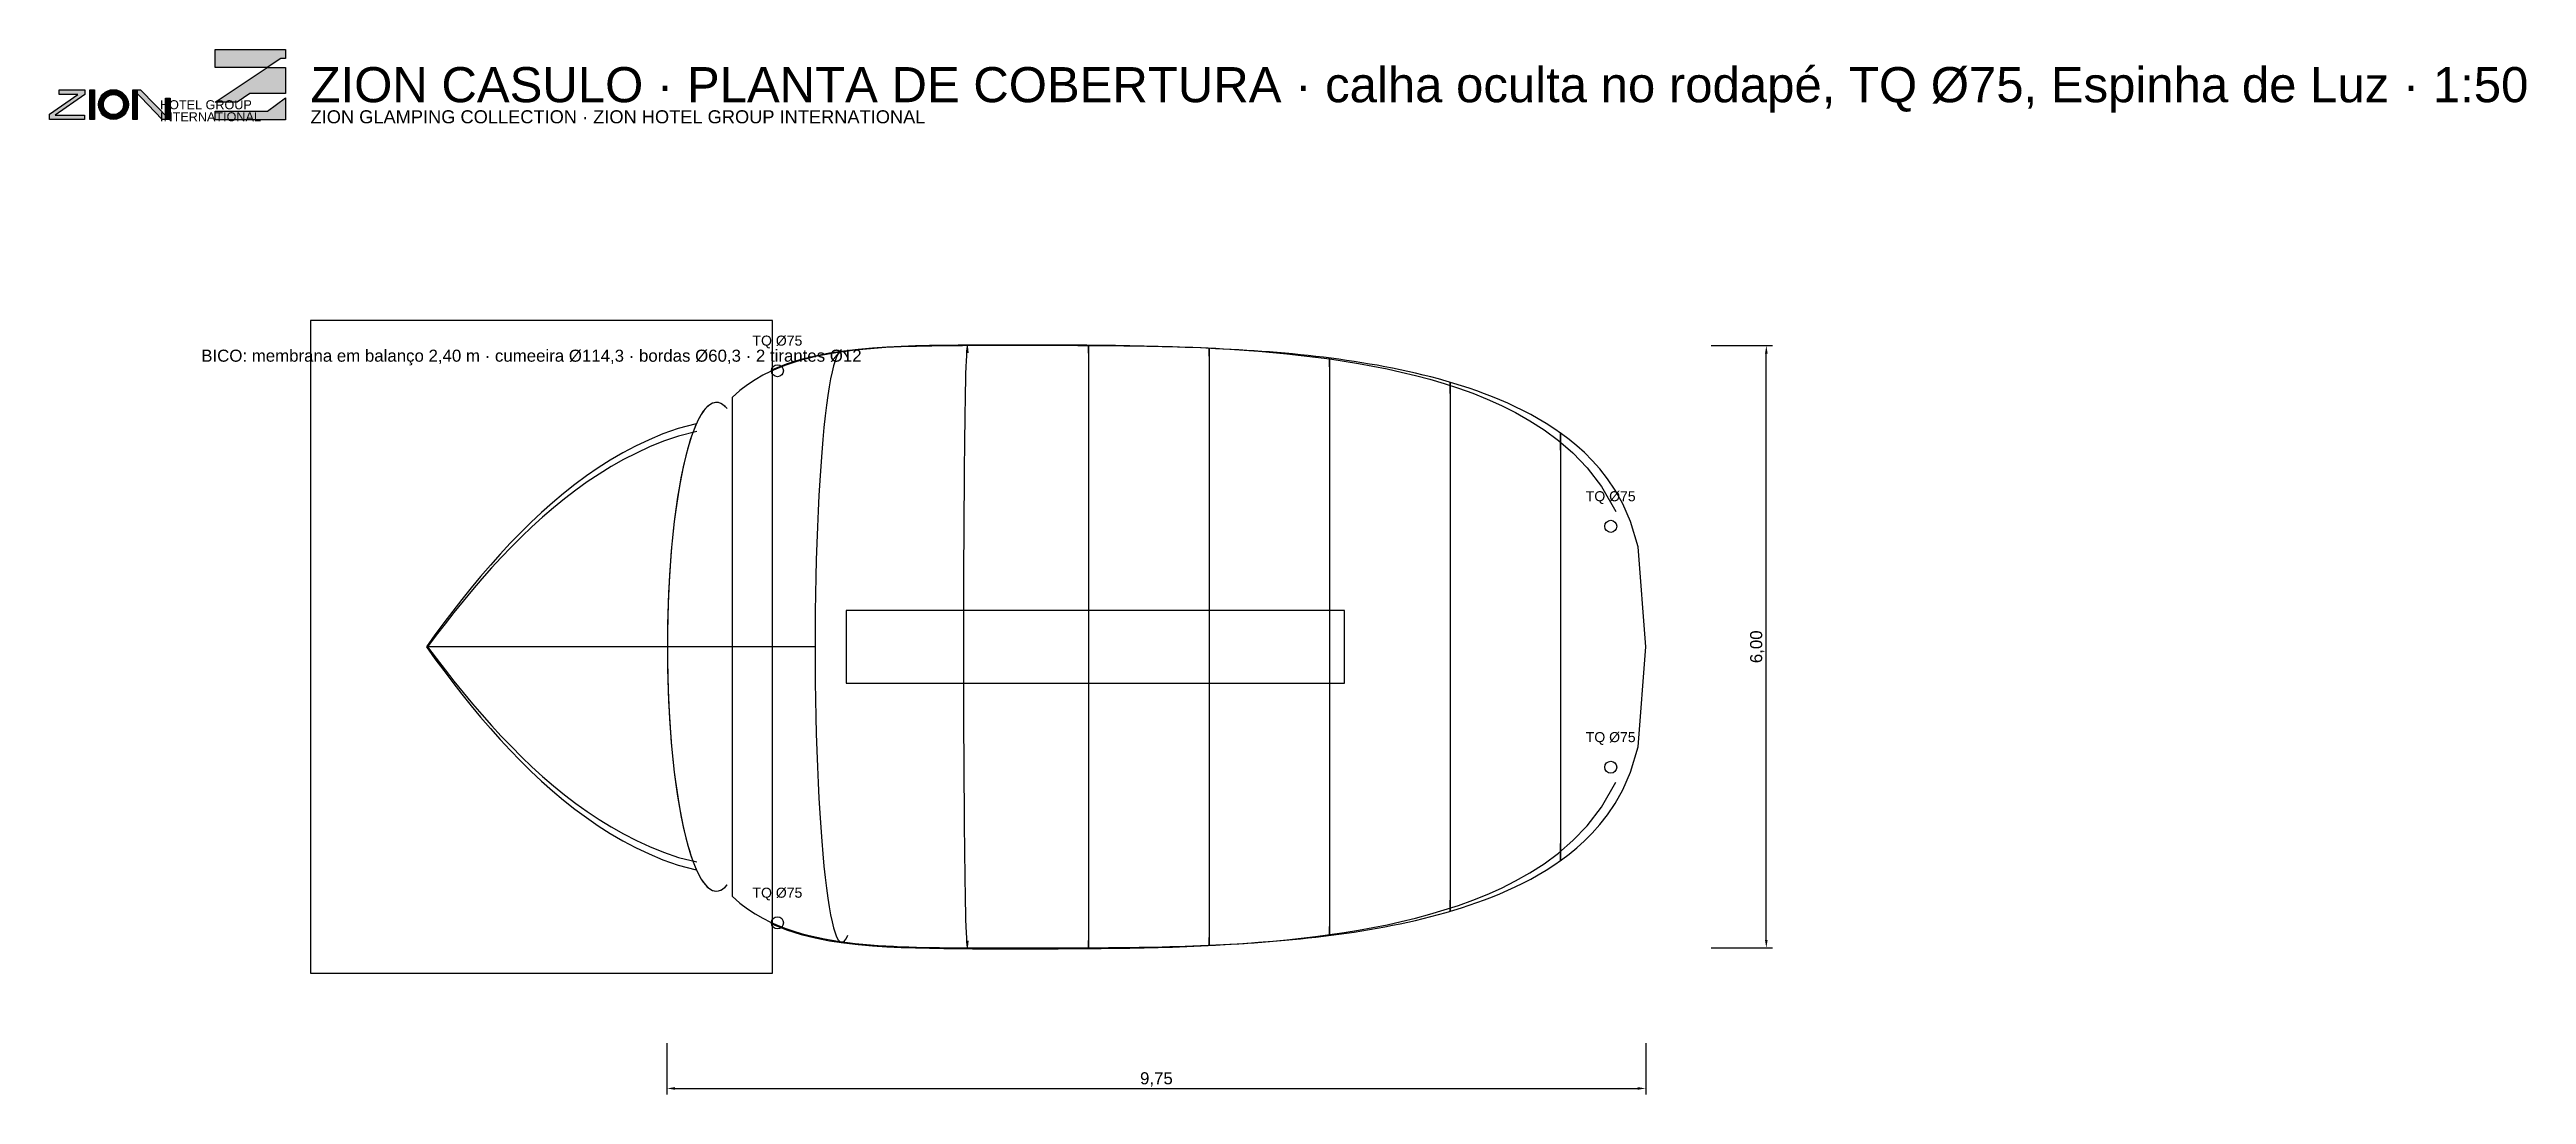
# Model space of a CAD drawing. Header units: metres. Extents: x -6.3 to 18.4, y -4.5 to 6.
import ezdxf
from ezdxf.enums import TextEntityAlignment as Align

# ---------------------------------------------------------------- set-up
doc = ezdxf.new("R2010")
doc.units = ezdxf.units.M
for name, color, linetype in [('COBERTURA', 3, 'CONTINUOUS'), ('COBERTURA_OCULTA', 3, 'CONTINUOUS'), ('COTAS', 2, 'CONTINUOUS'), ('DECK', 32, 'CONTINUOUS'), ('ESQUADRIAS', 4, 'CONTINUOUS'), ('ESTRUTURA', 1, 'CONTINUOUS'), ('TEXTO', 7, 'CONTINUOUS')]:
    doc.layers.add(name, color=color, linetype=linetype)
doc.styles.add('ZION', font='arial.ttf')
doc.dimstyles.new('ZION_M', dxfattribs={"dimtxt": 0.12, "dimasz": 0.08, "dimexe": 0.06, "dimexo": 0.05, "dimgap": 0.03, "dimtad": 1, "dimtxsty": 'ZION', "dimcen": 2.5, "dimclrd": 2, "dimclre": 2, "dimclrt": 2, "dimazin": 3, "dimtfac": 1, "dimtmove": 0, "dimatfit": 3})

msp = doc.modelspace()

# ---------------------------------------------------------------- hatches: boundary and pattern name
at = {"layer": 'TEXTO'}
for points in [[(-4.65, 5.95), (-3.95, 5.95), (-3.95, 5.862), (-3.996, 5.862), (-4.131, 5.771), (-4.65, 5.771)], [(-4.131, 5.771), (-3.95, 5.771), (-3.95, 5.511), (-4.304, 5.511), (-4.432, 5.425), (-4.65, 5.425)], [(-6.203, 5.55), (-5.95, 5.55), (-5.95, 5.503), (-6.244, 5.297), (-5.953, 5.297), (-5.953, 5.253), (-6.3, 5.253), (-6.3, 5.306), (-6.019, 5.503), (-6.203, 5.503)], [(-5.9, 5.55), (-5.853, 5.55), (-5.853, 5.253), (-5.9, 5.253)], [(-5.472, 5.55), (-5.428, 5.55), (-5.428, 5.253), (-5.472, 5.253)], [(-5.459, 5.55), (-5.394, 5.55), (-5.106, 5.253), (-5.178, 5.253)], [(-5.144, 5.466), (-5.097, 5.466), (-5.097, 5.253), (-5.144, 5.253)], [(-4.65, 5.336), (-4.129, 5.336), (-3.95, 5.468), (-3.95, 5.25), (-4.65, 5.25)]]:
    msp.add_hatch(color=7, dxfattribs=at).paths.add_polyline_path(points)
h = msp.add_hatch(color=7, dxfattribs=at)
edge = h.paths.add_edge_path()
edge.add_arc((-5.663, 5.402), 0.148, 0, 360)
edge = h.paths.add_edge_path()
edge.add_arc((-5.663, 5.402), 0.1, 0, 360)

# ---------------------------------------------------------------- linework, layer by layer
at = {"layer": 'COBERTURA'}
msp.add_lwpolyline([(0.5, -2.485), (0.576, -2.553), (0.653, -2.611), (0.729, -2.661), (0.806, -2.705), (0.882, -2.743), (0.959, -2.777), (1.035, -2.807), (1.112, -2.833), (1.188, -2.856), (1.265, -2.876), (1.341, -2.894), (1.418, -2.909), (1.494, -2.923), (1.571, -2.935), (1.647, -2.946), (1.724, -2.955), (1.8, -2.963), (1.876, -2.969), (1.953, -2.975), (2.029, -2.98), (2.106, -2.984), (2.182, -2.988), (2.259, -2.99), (2.335, -2.993), (2.412, -2.995), (2.488, -2.996), (2.565, -2.997), (2.641, -2.998), (2.718, -2.999), (2.794, -2.999), (2.871, -3), (2.947, -3), (3.024, -3), (3.1, -3), (3.176, -3), (3.253, -3), (3.329, -3), (3.406, -3), (3.482, -3), (3.559, -3), (3.635, -3), (3.712, -3), (3.788, -3), (3.865, -3), (3.941, -2.999), (4.018, -2.999), (4.094, -2.999), (4.171, -2.998), (4.247, -2.997), (4.324, -2.997), (4.4, -2.996), (4.476, -2.995), (4.553, -2.994), (4.629, -2.992), (4.706, -2.991), (4.782, -2.989), (4.859, -2.987), (4.935, -2.985), (5.012, -2.982), (5.088, -2.98), (5.165, -2.977), (5.241, -2.974), (5.318, -2.97), (5.394, -2.966), (5.471, -2.962), (5.547, -2.958), (5.624, -2.953), (5.7, -2.948), (5.776, -2.943), (5.853, -2.937), (5.929, -2.931), (6.006, -2.924), (6.082, -2.917), (6.159, -2.909), (6.235, -2.901), (6.312, -2.893), (6.388, -2.884), (6.465, -2.874), (6.541, -2.864), (6.618, -2.853), (6.694, -2.842), (6.771, -2.83), (6.847, -2.817), (6.924, -2.804), (7, -2.79), (7.076, -2.775), (7.153, -2.759), (7.229, -2.743), (7.306, -2.726), (7.382, -2.707), (7.459, -2.688), (7.535, -2.668), (7.612, -2.646), (7.688, -2.624), (7.765, -2.6), (7.841, -2.575), (7.918, -2.549), (7.994, -2.521), (8.071, -2.491), (8.147, -2.46), (8.224, -2.426), (8.3, -2.391), (8.376, -2.354), (8.453, -2.314), (8.529, -2.271), (8.606, -2.225), (8.682, -2.176), (8.759, -2.123), (8.835, -2.065), (8.912, -2.003), (8.988, -1.934), (9.065, -1.857), (9.141, -1.772), (9.218, -1.674), (9.294, -1.561), (9.371, -1.424), (9.447, -1.249), (9.524, -0.996), (9.6, 0), (9.6, 0), (9.524, 0.996), (9.447, 1.249), (9.371, 1.424), (9.294, 1.561), (9.218, 1.674), (9.141, 1.772), (9.065, 1.857), (8.988, 1.934), (8.912, 2.003), (8.835, 2.065), (8.759, 2.123), (8.682, 2.176), (8.606, 2.225), (8.529, 2.271), (8.453, 2.314), (8.376, 2.354), (8.3, 2.391), (8.224, 2.426), (8.147, 2.46), (8.071, 2.491), (7.994, 2.521), (7.918, 2.549), (7.841, 2.575), (7.765, 2.6), (7.688, 2.624), (7.612, 2.646), (7.535, 2.668), (7.459, 2.688), (7.382, 2.707), (7.306, 2.726), (7.229, 2.743), (7.153, 2.759), (7.076, 2.775), (7, 2.79), (6.924, 2.804), (6.847, 2.817), (6.771, 2.83), (6.694, 2.842), (6.618, 2.853), (6.541, 2.864), (6.465, 2.874), (6.388, 2.884), (6.312, 2.893), (6.235, 2.901), (6.159, 2.909), (6.082, 2.917), (6.006, 2.924), (5.929, 2.931), (5.853, 2.937), (5.776, 2.943), (5.7, 2.948), (5.624, 2.953), (5.547, 2.958), (5.471, 2.962), (5.394, 2.966), (5.318, 2.97), (5.241, 2.974), (5.165, 2.977), (5.088, 2.98), (5.012, 2.982), (4.935, 2.985), (4.859, 2.987), (4.782, 2.989), (4.706, 2.991), (4.629, 2.992), (4.553, 2.994), (4.476, 2.995), (4.4, 2.996), (4.324, 2.997), (4.247, 2.997), (4.171, 2.998), (4.094, 2.999), (4.018, 2.999), (3.941, 2.999), (3.865, 3), (3.788, 3), (3.712, 3), (3.635, 3), (3.559, 3), (3.482, 3), (3.406, 3), (3.329, 3), (3.253, 3), (3.176, 3), (3.1, 3), (3.024, 3), (2.947, 3), (2.871, 3), (2.794, 2.999), (2.718, 2.999), (2.641, 2.998), (2.565, 2.997), (2.488, 2.996), (2.412, 2.995), (2.335, 2.993), (2.259, 2.99), (2.182, 2.988), (2.106, 2.984), (2.029, 2.98), (1.953, 2.975), (1.876, 2.969), (1.8, 2.963), (1.724, 2.955), (1.647, 2.946), (1.571, 2.935), (1.494, 2.923), (1.418, 2.909), (1.341, 2.894), (1.265, 2.876), (1.188, 2.856), (1.112, 2.833), (1.035, 2.807), (0.959, 2.777), (0.882, 2.743), (0.806, 2.705), (0.729, 2.661), (0.653, 2.611), (0.576, 2.553), (0.5, 2.485)], close=True, dxfattribs=at)
for points in [[(0.142, 2.222), (-0.04, 2.174), (-0.19, 2.121), (-0.329, 2.063), (-0.462, 2), (-0.59, 1.932), (-0.715, 1.86), (-0.835, 1.783), (-0.953, 1.702), (-1.068, 1.617), (-1.181, 1.527), (-1.291, 1.435), (-1.399, 1.338), (-1.505, 1.239), (-1.609, 1.136), (-1.711, 1.031), (-1.811, 0.923), (-1.909, 0.813), (-2.006, 0.701), (-2.1, 0.587), (-2.193, 0.472), (-2.284, 0.355), (-2.373, 0.237), (-2.461, 0.119), (-2.546, 0), (-2.461, -0.119), (-2.373, -0.237), (-2.284, -0.355), (-2.193, -0.472), (-2.1, -0.587), (-2.006, -0.701), (-1.909, -0.813), (-1.811, -0.923), (-1.711, -1.031), (-1.609, -1.136), (-1.505, -1.239), (-1.399, -1.338), (-1.291, -1.435), (-1.181, -1.527), (-1.068, -1.617), (-0.953, -1.702), (-0.835, -1.783), (-0.715, -1.86), (-0.59, -1.932), (-0.462, -2), (-0.329, -2.063), (-0.19, -2.121), (-0.04, -2.174), (0.142, -2.222)], [(0.45, 2.373), (0.429, 2.395), (0.407, 2.412), (0.385, 2.424), (0.363, 2.432), (0.341, 2.434), (0.32, 2.431), (0.298, 2.424), (0.276, 2.412), (0.254, 2.395), (0.233, 2.373), (0.212, 2.346), (0.191, 2.315), (0.17, 2.279), (0.15, 2.238), (0.13, 2.193), (0.11, 2.143), (0.091, 2.089), (0.073, 2.031), (0.055, 1.969), (0.037, 1.903), (0.021, 1.833), (0.004, 1.759), (-0.011, 1.682), (-0.026, 1.601), (-0.04, 1.517), (-0.053, 1.43), (-0.066, 1.341), (-0.077, 1.248), (-0.088, 1.153), (-0.098, 1.056), (-0.107, 0.956), (-0.115, 0.855), (-0.122, 0.752), (-0.129, 0.647), (-0.134, 0.542), (-0.139, 0.435), (-0.142, 0.327), (-0.144, 0.218), (-0.146, 0.109), (-0.146, 0), (-0.146, -0.109), (-0.144, -0.218), (-0.142, -0.327), (-0.139, -0.435), (-0.134, -0.542), (-0.129, -0.647), (-0.122, -0.752), (-0.115, -0.855), (-0.107, -0.956), (-0.098, -1.056), (-0.088, -1.153), (-0.077, -1.248), (-0.066, -1.341), (-0.053, -1.43), (-0.04, -1.517), (-0.026, -1.601), (-0.011, -1.682), (0.004, -1.759), (0.021, -1.833), (0.037, -1.903), (0.055, -1.969), (0.073, -2.031), (0.091, -2.089), (0.11, -2.143), (0.13, -2.193), (0.15, -2.238), (0.17, -2.279), (0.191, -2.315), (0.212, -2.346), (0.233, -2.373), (0.254, -2.395), (0.276, -2.412), (0.298, -2.424), (0.32, -2.431), (0.341, -2.434), (0.363, -2.432), (0.385, -2.424), (0.407, -2.412), (0.429, -2.395), (0.45, -2.373)]]:
    msp.add_lwpolyline(points, dxfattribs=at)
at = {"layer": 'COBERTURA_OCULTA'}
for points in [[(2.85, 2.928), (2.848, 2.961), (2.845, 2.985), (2.843, 2.997), (2.841, 2.999), (2.839, 2.99), (2.836, 2.971), (2.834, 2.941), (2.832, 2.9), (2.83, 2.849), (2.828, 2.788), (2.825, 2.718), (2.823, 2.637), (2.821, 2.547), (2.82, 2.448), (2.818, 2.34), (2.816, 2.224), (2.814, 2.1), (2.813, 1.969), (2.811, 1.83), (2.81, 1.685), (2.809, 1.535), (2.808, 1.378), (2.807, 1.217), (2.806, 1.051), (2.805, 0.882), (2.804, 0.709), (2.804, 0.534), (2.804, 0.357), (2.803, 0.179), (2.803, 0), (2.803, -0.179), (2.804, -0.357), (2.804, -0.534), (2.804, -0.709), (2.805, -0.882), (2.806, -1.051), (2.807, -1.217), (2.808, -1.378), (2.809, -1.535), (2.81, -1.685), (2.811, -1.83), (2.813, -1.969), (2.814, -2.1), (2.816, -2.224), (2.818, -2.34), (2.82, -2.448), (2.821, -2.547), (2.823, -2.637), (2.825, -2.718), (2.828, -2.788), (2.83, -2.849), (2.832, -2.9), (2.834, -2.941), (2.836, -2.971), (2.839, -2.99), (2.841, -2.999), (2.843, -2.997), (2.845, -2.985), (2.848, -2.961), (2.85, -2.928)], [(4.05, 2.926), (4.05, 2.96), (4.05, 2.984), (4.05, 2.996), (4.05, 2.998), (4.05, 2.99), (4.05, 2.97), (4.05, 2.94), (4.05, 2.9), (4.05, 2.849), (4.05, 2.789), (4.05, 2.718), (4.05, 2.637), (4.05, 2.547), (4.05, 2.448), (4.05, 2.341), (4.05, 2.225), (4.05, 2.101), (4.05, 1.969), (4.05, 1.831), (4.05, 1.686), (4.05, 1.535), (4.05, 1.378), (4.05, 1.217), (4.05, 1.051), (4.05, 0.882), (4.05, 0.709), (4.05, 0.534), (4.05, 0.357), (4.05, 0.179), (4.05, 0), (4.05, -0.179), (4.05, -0.357), (4.05, -0.534), (4.05, -0.709), (4.05, -0.882), (4.05, -1.051), (4.05, -1.217), (4.05, -1.378), (4.05, -1.535), (4.05, -1.686), (4.05, -1.831), (4.05, -1.969), (4.05, -2.101), (4.05, -2.225), (4.05, -2.341), (4.05, -2.448), (4.05, -2.547), (4.05, -2.637), (4.05, -2.718), (4.05, -2.789), (4.05, -2.849), (4.05, -2.9), (4.05, -2.94), (4.05, -2.97), (4.05, -2.99), (4.05, -2.998), (4.05, -2.996), (4.05, -2.984), (4.05, -2.96), (4.05, -2.926)], [(5.25, 2.896), (5.25, 2.931), (5.25, 2.956), (5.25, 2.97), (5.25, 2.973), (5.25, 2.966), (5.25, 2.948), (5.25, 2.919), (5.25, 2.88), (5.25, 2.83), (5.25, 2.771), (5.25, 2.701), (5.25, 2.622), (5.25, 2.533), (5.25, 2.435), (5.25, 2.328), (5.25, 2.213), (5.25, 2.09), (5.25, 1.96), (5.25, 1.822), (5.25, 1.678), (5.25, 1.528), (5.25, 1.373), (5.25, 1.212), (5.25, 1.047), (5.25, 0.878), (5.25, 0.707), (5.25, 0.532), (5.25, 0.356), (5.25, 0.178), (5.25, 0), (5.25, -0.178), (5.25, -0.356), (5.25, -0.532), (5.25, -0.707), (5.25, -0.878), (5.25, -1.047), (5.25, -1.212), (5.25, -1.373), (5.25, -1.528), (5.25, -1.678), (5.25, -1.822), (5.25, -1.96), (5.25, -2.09), (5.25, -2.213), (5.25, -2.328), (5.25, -2.435), (5.25, -2.533), (5.25, -2.622), (5.25, -2.701), (5.25, -2.771), (5.25, -2.83), (5.25, -2.88), (5.25, -2.919), (5.25, -2.948), (5.25, -2.966), (5.25, -2.973), (5.25, -2.97), (5.25, -2.956), (5.25, -2.931), (5.25, -2.896)], [(1.65, 2.874), (1.634, 2.908), (1.619, 2.931), (1.603, 2.943), (1.587, 2.945), (1.571, 2.937), (1.555, 2.918), (1.539, 2.889), (1.524, 2.849), (1.509, 2.799), (1.494, 2.74), (1.479, 2.67), (1.465, 2.591), (1.451, 2.503), (1.438, 2.406), (1.425, 2.3), (1.413, 2.186), (1.401, 2.064), (1.391, 1.935), (1.381, 1.799), (1.371, 1.657), (1.363, 1.508), (1.355, 1.355), (1.348, 1.196), (1.342, 1.033), (1.337, 0.867), (1.333, 0.697), (1.329, 0.525), (1.327, 0.351), (1.326, 0.176), (1.325, 0), (1.326, -0.176), (1.327, -0.351), (1.329, -0.525), (1.333, -0.697), (1.337, -0.867), (1.342, -1.033), (1.348, -1.196), (1.355, -1.355), (1.363, -1.508), (1.371, -1.657), (1.381, -1.799), (1.391, -1.935), (1.401, -2.064), (1.413, -2.186), (1.425, -2.3), (1.438, -2.406), (1.451, -2.503), (1.465, -2.591), (1.479, -2.67), (1.494, -2.74), (1.509, -2.799), (1.524, -2.849), (1.539, -2.889), (1.555, -2.918), (1.571, -2.937), (1.587, -2.945), (1.603, -2.943), (1.619, -2.931), (1.634, -2.908), (1.65, -2.874)], [(6.45, 2.788), (6.45, 2.825), (6.45, 2.853), (6.45, 2.87), (6.45, 2.876), (6.45, 2.872), (6.45, 2.857), (6.45, 2.831), (6.45, 2.796), (6.45, 2.75), (6.45, 2.694), (6.45, 2.628), (6.45, 2.552), (6.45, 2.467), (6.45, 2.373), (6.45, 2.27), (6.45, 2.159), (6.45, 2.04), (6.45, 1.913), (6.45, 1.779), (6.45, 1.639), (6.45, 1.493), (6.45, 1.341), (6.45, 1.185), (6.45, 1.024), (6.45, 0.859), (6.45, 0.691), (6.45, 0.52), (6.45, 0.348), (6.45, 0.174), (6.45, 0), (6.45, -0.174), (6.45, -0.348), (6.45, -0.52), (6.45, -0.691), (6.45, -0.859), (6.45, -1.024), (6.45, -1.185), (6.45, -1.341), (6.45, -1.493), (6.45, -1.639), (6.45, -1.779), (6.45, -1.913), (6.45, -2.04), (6.45, -2.159), (6.45, -2.27), (6.45, -2.373), (6.45, -2.467), (6.45, -2.552), (6.45, -2.628), (6.45, -2.694), (6.45, -2.75), (6.45, -2.796), (6.45, -2.831), (6.45, -2.857), (6.45, -2.872), (6.45, -2.876), (6.45, -2.87), (6.45, -2.853), (6.45, -2.825), (6.45, -2.788)], [(7.65, 2.524), (7.65, 2.566), (7.65, 2.598), (7.65, 2.621), (7.65, 2.633), (7.65, 2.635), (7.65, 2.627), (7.65, 2.609), (7.65, 2.58), (7.65, 2.542), (7.65, 2.494), (7.65, 2.436), (7.65, 2.369), (7.65, 2.293), (7.65, 2.208), (7.65, 2.115), (7.65, 2.013), (7.65, 1.904), (7.65, 1.787), (7.65, 1.663), (7.65, 1.533), (7.65, 1.397), (7.65, 1.256), (7.65, 1.11), (7.65, 0.959), (7.65, 0.805), (7.65, 0.648), (7.65, 0.488), (7.65, 0.326), (7.65, 0.164), (7.65, 0), (7.65, -0.164), (7.65, -0.326), (7.65, -0.488), (7.65, -0.648), (7.65, -0.805), (7.65, -0.959), (7.65, -1.11), (7.65, -1.256), (7.65, -1.397), (7.65, -1.533), (7.65, -1.663), (7.65, -1.787), (7.65, -1.904), (7.65, -2.013), (7.65, -2.115), (7.65, -2.208), (7.65, -2.293), (7.65, -2.369), (7.65, -2.436), (7.65, -2.494), (7.65, -2.542), (7.65, -2.58), (7.65, -2.609), (7.65, -2.627), (7.65, -2.635), (7.65, -2.633), (7.65, -2.621), (7.65, -2.598), (7.65, -2.566), (7.65, -2.524)], [(0.45, 2.373), (0.421, 2.401), (0.392, 2.421), (0.363, 2.432), (0.334, 2.434), (0.305, 2.427), (0.276, 2.412), (0.247, 2.388), (0.219, 2.356), (0.191, 2.315), (0.163, 2.266), (0.136, 2.208), (0.11, 2.143), (0.085, 2.07), (0.061, 1.99), (0.037, 1.903), (0.015, 1.809), (-0.006, 1.708), (-0.026, 1.601), (-0.044, 1.489), (-0.062, 1.371), (-0.077, 1.248), (-0.092, 1.121), (-0.104, 0.99), (-0.115, 0.855), (-0.125, 0.717), (-0.132, 0.577), (-0.139, 0.435), (-0.143, 0.291), (-0.145, 0.146), (-0.146, 0), (-0.145, -0.146), (-0.143, -0.291), (-0.139, -0.435), (-0.132, -0.577), (-0.125, -0.717), (-0.115, -0.855), (-0.104, -0.99), (-0.092, -1.121), (-0.077, -1.248), (-0.062, -1.371), (-0.044, -1.489), (-0.026, -1.601), (-0.006, -1.708), (0.015, -1.809), (0.037, -1.903), (0.061, -1.99), (0.085, -2.07), (0.11, -2.143), (0.136, -2.208), (0.163, -2.266), (0.191, -2.315), (0.219, -2.356), (0.247, -2.388), (0.276, -2.412), (0.305, -2.427), (0.334, -2.434), (0.363, -2.432), (0.392, -2.421), (0.421, -2.401), (0.45, -2.373)], [(8.75, 1.959), (8.75, 2.01), (8.75, 2.052), (8.75, 2.085), (8.75, 2.109), (8.75, 2.123), (8.75, 2.129), (8.75, 2.126), (8.75, 2.113), (8.75, 2.091), (8.75, 2.06), (8.75, 2.02), (8.75, 1.972), (8.75, 1.915), (8.75, 1.849), (8.75, 1.776), (8.75, 1.695), (8.75, 1.606), (8.75, 1.511), (8.75, 1.409), (8.75, 1.301), (8.75, 1.188), (8.75, 1.069), (8.75, 0.946), (8.75, 0.818), (8.75, 0.688), (8.75, 0.554), (8.75, 0.417), (8.75, 0.279), (8.75, 0.14), (8.75, 0), (8.75, -0.14), (8.75, -0.279), (8.75, -0.417), (8.75, -0.554), (8.75, -0.688), (8.75, -0.818), (8.75, -0.946), (8.75, -1.069), (8.75, -1.188), (8.75, -1.301), (8.75, -1.409), (8.75, -1.511), (8.75, -1.606), (8.75, -1.695), (8.75, -1.776), (8.75, -1.849), (8.75, -1.915), (8.75, -1.972), (8.75, -2.02), (8.75, -2.06), (8.75, -2.091), (8.75, -2.113), (8.75, -2.126), (8.75, -2.129), (8.75, -2.123), (8.75, -2.109), (8.75, -2.085), (8.75, -2.052), (8.75, -2.01), (8.75, -1.959)]]:
    msp.add_lwpolyline(points, dxfattribs=at)
at = {"layer": 'DECK'}
msp.add_lwpolyline([(-3.7, -3.25), (0.9, -3.25), (0.9, 3.25), (-3.7, 3.25)], close=True, dxfattribs=at)
at = {"layer": 'ESQUADRIAS'}
msp.add_lwpolyline([(1.635, -0.362), (6.6, -0.362), (6.6, 0.362), (1.635, 0.362)], close=True, dxfattribs=at)
at = {"layer": 'ESTRUTURA'}
for points in [[(0.9, 2.764), (1.042, 2.82), (1.185, 2.865), (1.327, 2.9), (1.469, 2.928), (1.612, 2.949), (1.754, 2.966), (1.897, 2.979), (2.039, 2.989), (2.181, 2.996), (2.324, 3), (2.466, 3.004), (2.608, 3.006), (2.751, 3.007), (2.893, 3.008), (3.036, 3.008), (3.178, 3.008), (3.32, 3.008), (3.463, 3.008), (3.605, 3.008), (3.747, 3.008), (3.89, 3.007), (4.032, 3.007), (4.175, 3.005), (4.317, 3.004), (4.459, 3.001), (4.602, 2.999), (4.744, 2.995), (4.886, 2.991), (5.029, 2.986), (5.171, 2.98), (5.314, 2.973), (5.456, 2.964), (5.598, 2.955), (5.741, 2.944), (5.883, 2.932), (6.025, 2.918), (6.168, 2.903), (6.31, 2.886), (6.453, 2.867), (6.595, 2.846), (6.737, 2.823), (6.88, 2.797), (7.022, 2.769), (7.164, 2.737), (7.307, 2.703), (7.449, 2.665), (7.592, 2.622), (7.734, 2.576), (7.876, 2.525), (8.019, 2.467), (8.161, 2.404), (8.303, 2.333), (8.446, 2.252), (8.588, 2.161), (8.731, 2.055), (8.873, 1.931), (9.015, 1.783), (9.158, 1.597), (9.3, 1.348)], [(0.147, 2.144), (-0.034, 2.098), (-0.184, 2.047), (-0.323, 1.991), (-0.455, 1.93), (-0.583, 1.865), (-0.707, 1.795), (-0.827, 1.721), (-0.944, 1.642), (-1.059, 1.56), (-1.171, 1.474), (-1.281, 1.385), (-1.389, 1.292), (-1.495, 1.196), (-1.598, 1.097), (-1.7, 0.995), (-1.8, 0.891), (-1.898, 0.785), (-1.994, 0.676), (-2.088, 0.567), (-2.181, 0.455), (-2.272, 0.343), (-2.361, 0.229), (-2.448, 0.115), (-2.534, 0), (-2.448, -0.115), (-2.361, -0.229), (-2.272, -0.343), (-2.181, -0.455), (-2.088, -0.567), (-1.994, -0.676), (-1.898, -0.785), (-1.8, -0.891), (-1.7, -0.995), (-1.598, -1.097), (-1.495, -1.196), (-1.389, -1.292), (-1.281, -1.385), (-1.171, -1.474), (-1.059, -1.56), (-0.944, -1.642), (-0.827, -1.721), (-0.707, -1.795), (-0.583, -1.865), (-0.455, -1.93), (-0.323, -1.991), (-0.184, -2.047), (-0.034, -2.098), (0.147, -2.144)], [(1.332, 0), (-0.134, 0), (-0.284, 0), (-0.434, 0), (-0.584, 0), (-0.734, 0), (-0.884, 0), (-1.034, 0), (-1.184, 0), (-1.334, 0), (-1.484, 0), (-1.634, 0), (-1.784, 0), (-1.934, 0), (-2.084, 0), (-2.234, 0), (-2.384, 0), (-2.534, 0)], [(0.9, -2.764), (1.042, -2.82), (1.185, -2.865), (1.327, -2.9), (1.469, -2.928), (1.612, -2.949), (1.754, -2.966), (1.897, -2.979), (2.039, -2.989), (2.181, -2.996), (2.324, -3), (2.466, -3.004), (2.608, -3.006), (2.751, -3.007), (2.893, -3.008), (3.036, -3.008), (3.178, -3.008), (3.32, -3.008), (3.463, -3.008), (3.605, -3.008), (3.747, -3.008), (3.89, -3.007), (4.032, -3.007), (4.175, -3.005), (4.317, -3.004), (4.459, -3.001), (4.602, -2.999), (4.744, -2.995), (4.886, -2.991), (5.029, -2.986), (5.171, -2.98), (5.314, -2.973), (5.456, -2.964), (5.598, -2.955), (5.741, -2.944), (5.883, -2.932), (6.025, -2.918), (6.168, -2.903), (6.31, -2.886), (6.453, -2.867), (6.595, -2.846), (6.737, -2.823), (6.88, -2.797), (7.022, -2.769), (7.164, -2.737), (7.307, -2.703), (7.449, -2.665), (7.592, -2.622), (7.734, -2.576), (7.876, -2.525), (8.019, -2.467), (8.161, -2.404), (8.303, -2.333), (8.446, -2.252), (8.588, -2.161), (8.731, -2.055), (8.873, -1.931), (9.015, -1.783), (9.158, -1.597), (9.3, -1.348)]]:
    msp.add_lwpolyline(points, dxfattribs=at)
for centre in [(0.95, 2.75), (9.25, 1.2), (9.25, -1.2), (0.95, -2.75)]:
    msp.add_circle(centre, 0.06, dxfattribs=at)
at = {"layer": 'TEXTO'}
for points in [[(-4.65, 5.95), (-3.95, 5.95), (-3.95, 5.862), (-3.996, 5.862), (-4.131, 5.771), (-4.65, 5.771)], [(-4.131, 5.771), (-3.95, 5.771), (-3.95, 5.511), (-4.304, 5.511), (-4.432, 5.425), (-4.65, 5.425)], [(-6.203, 5.55), (-5.95, 5.55), (-5.95, 5.503), (-6.244, 5.297), (-5.953, 5.297), (-5.953, 5.253), (-6.3, 5.253), (-6.3, 5.306), (-6.019, 5.503), (-6.203, 5.503)], [(-5.9, 5.55), (-5.853, 5.55), (-5.853, 5.253), (-5.9, 5.253)], [(-5.472, 5.55), (-5.428, 5.55), (-5.428, 5.253), (-5.472, 5.253)], [(-5.459, 5.55), (-5.394, 5.55), (-5.106, 5.253), (-5.178, 5.253)], [(-5.144, 5.466), (-5.097, 5.466), (-5.097, 5.253), (-5.144, 5.253)], [(-4.65, 5.336), (-4.129, 5.336), (-3.95, 5.468), (-3.95, 5.25), (-4.65, 5.25)]]:
    msp.add_lwpolyline(points, close=True, dxfattribs=at)
for radius in [0.148, 0.1]:
    msp.add_circle((-5.663, 5.402), radius, dxfattribs=at)

# ---------------------------------------------------------------- texts
at = {"layer": 'TEXTO', "style": 'ZION'}
for s, height, p in [('ZION CASULO · PLANTA DE COBERTURA · calha oculta no rodapé, TQ Ø75, Espinha de Luz · 1:50', 0.35, (-3.7, 5.6)), ('HOTEL GROUP', 0.09, (-5.2, 5.4)), ('INTERNATIONAL', 0.09, (-5.2, 5.28)), ('ZION GLAMPING COLLECTION · ZION HOTEL GROUP INTERNATIONAL', 0.13, (-3.7, 5.28))]:
    msp.add_text(s, height=height, dxfattribs=at).set_placement(p, align=Align.MIDDLE_LEFT)
for s, height, p in [('BICO: membrana em balanço 2,40 m · cumeeira Ø114,3 · bordas Ø60,3 · 2 tirantes Ø12', 0.12, (-1.5, 2.9)), ('TQ Ø75', 0.1, (0.95, 3.05)), ('TQ Ø75', 0.1, (9.25, 1.5)), ('TQ Ø75', 0.1, (9.25, -0.9)), ('TQ Ø75', 0.1, (0.95, -2.45))]:
    msp.add_text(s, height=height, dxfattribs=at).set_placement(p, align=Align.MIDDLE_CENTER)

# ---------------------------------------------------------------- dimensions: what is measured, and where the dimension line sits
at = {"layer": 'COTAS'}
msp.add_linear_dim(base=(10.8, -3), p1=(10.2, -3), p2=(10.2, 3), angle=90, text='6,00', dimstyle='ZION_M', dxfattribs=at).render()
msp.add_linear_dim(base=(-0.15, -4.4), p1=(-0.15, -3.9), p2=(9.6, -3.9), text='9,75', dimstyle='ZION_M', dxfattribs=at).render()

doc.saveas('drawing.dxf')
